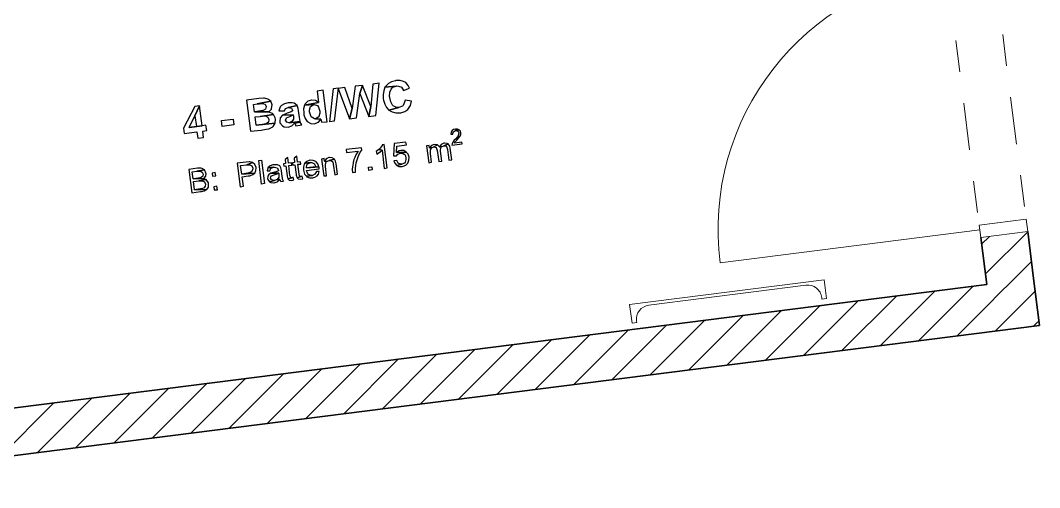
# Model space of a CAD drawing. Header units: metres. Extents: x 2713679.5 to 2713747.3, y 1226017.1 to 1226104.2.
# Drawn here: x 2713695.907 to 2713699.139, y 1226029.162 to 1226030.643 of the extents above; entities that cross this region are included whole.
import ezdxf

# ---------------------------------------------------------------- set-up
doc = ezdxf.new("R2010")
doc.units = ezdxf.units.M
doc.header["$MEASUREMENT"] = 0
doc.linetypes.add('Strichpunkt 3_1_1mm Achsen', pattern=[0.25, 0.15, -0.05, 0, -0.05])
doc.layers.add('plangrafiken', color=251, linetype='Continuous')
doc.layers.add('waende_stuetzen', color=250, linetype='Continuous')
doc.layers.add('texte', color=7, linetype='Continuous', true_color=0x000000)

msp = doc.modelspace()

# ---------------------------------------------------------------- linework, layer by layer
at = {"layer": 'plangrafiken', "color": 7, "linetype": 'Continuous', "lineweight": 13}
for p, q in [((2713698.4561, 1226029.8207), (2713697.839, 1226029.7424)), ((2713698.4636, 1226029.7611), (2713698.4561, 1226029.8207)), ((2713697.8998, 1226029.74), (2713698.3978, 1226029.8032)), ((2713697.839, 1226029.7424), (2713697.8466, 1226029.6828)), ((2713698.4481, 1226029.7642), (2713698.4488, 1226029.7593)), ((2713698.4488, 1226029.7593), (2713698.4636, 1226029.7611)), ((2713697.8466, 1226029.6828), (2713697.8615, 1226029.6847)), ((2713697.8615, 1226029.6847), (2713697.8608, 1226029.6897))]:
    msp.add_line(p, q, dxfattribs=at)
for centre, start, end in [((2713698.4035, 1226029.7585), 7.2326, 97.2326), ((2713697.9055, 1226029.6953), 97.2326, 187.2326)]:
    msp.add_arc(centre, 0.045, start, end, dxfattribs=at)
at = {"layer": 'texte'}
for points in [[(2713697.0983, 1226030.4523), (2713697.0967, 1226030.4515), (2713697.0843, 1226030.4484), (2713697.0743, 1226030.443), (2713697.0665, 1226030.4337), (2713697.0634, 1226030.4306), (2713697.0991, 1226030.4345), (2713697.1022, 1226030.4352), (2713697.1138, 1226030.4321), (2713697.1153, 1226030.4306), (2713697.1223, 1226030.4205), (2713697.1416, 1226030.4283), (2713697.137, 1226030.4368), (2713697.1293, 1226030.4453), (2713697.1223, 1226030.4492), (2713697.1114, 1226030.4523)], [(2713696.8675, 1226030.4213), (2713696.8481, 1226030.4182), (2713696.8528, 1226030.3826), (2713696.8079, 1226030.3741), (2713696.8373, 1226030.3764), (2713696.8389, 1226030.3764), (2713696.8497, 1226030.3725), (2713696.8528, 1226030.3679), (2713696.8567, 1226030.3547), (2713696.8567, 1226030.3485), (2713696.8536, 1226030.3377), (2713696.8536, 1226030.3369), (2713696.8435, 1226030.3307), (2713696.8605, 1226030.3299), (2713696.8621, 1226030.3198), (2713696.8799, 1226030.3214)], [(2713696.8884, 1226030.3214), (2713696.9, 1226030.4267), (2713696.9147, 1226030.429), (2713696.9024, 1226030.3229), (2713696.8884, 1226030.3214)], [(2713696.9357, 1226030.4298), (2713696.9147, 1226030.4267), (2713696.9511, 1226030.3307), (2713696.9589, 1226030.3632)], [(2713696.9922, 1226030.4368), (2713696.969, 1226030.4337), (2713696.9589, 1226030.3632), (2713696.9511, 1226030.3307), (2713696.9728, 1226030.3338), (2713696.9837, 1226030.4105)], [(2713696.9922, 1226030.4368), (2713696.9837, 1226030.4105), (2713697.0123, 1226030.3384), (2713697.0185, 1226030.3694)], [(2713697.0448, 1226030.4438), (2713697.0247, 1226030.4407), (2713697.0185, 1226030.3694), (2713697.0123, 1226030.3384), (2713697.034, 1226030.3415)], [(2713697.0634, 1226030.4306), (2713697.0596, 1226030.4197), (2713697.058, 1226030.4074), (2713697.058, 1226030.3942), (2713697.0588, 1226030.3903), (2713697.0627, 1226030.3772), (2713697.0681, 1226030.3671), (2713697.0758, 1226030.3586), (2713697.1076, 1226030.3663), (2713697.0998, 1226030.3663), (2713697.089, 1226030.3717), (2713697.0867, 1226030.3741), (2713697.082, 1226030.3841), (2713697.0789, 1226030.3981), (2713697.0781, 1226030.4012), (2713697.0789, 1226030.4151), (2713697.0828, 1226030.4244), (2713697.0882, 1226030.4306), (2713697.0991, 1226030.4345)], [(2713696.6638, 1226030.395), (2713696.6243, 1226030.3903), (2713696.6375, 1226030.2912), (2713696.6708, 1226030.2951), (2713696.6863, 1226030.2974), (2713696.6948, 1226030.2989), (2713696.6971, 1226030.2997), (2713696.708, 1226030.3051), (2713696.7088, 1226030.3059), (2713696.715, 1226030.3168), (2713696.6553, 1226030.3106), (2713696.6515, 1226030.3369), (2713696.6677, 1226030.3384), (2713696.7095, 1226030.3446), (2713696.7064, 1226030.3477), (2713696.6948, 1226030.3516), (2713696.6956, 1226030.3524), (2713696.6499, 1226030.3531), (2713696.6468, 1226030.3764), (2713696.6584, 1226030.3779), (2713696.701, 1226030.3864), (2713696.6925, 1226030.3934), (2713696.6817, 1226030.3965), (2713696.6778, 1226030.3965)], [(2713696.701, 1226030.3864), (2713696.6584, 1226030.3779), (2713696.6654, 1226030.3787), (2713696.6755, 1226030.3795), (2713696.6832, 1226030.3772), (2713696.6871, 1226030.3694), (2713696.6848, 1226030.3617), (2713696.677, 1226030.357), (2713696.6762, 1226030.357), (2713696.6631, 1226030.3547), (2713696.6499, 1226030.3531), (2713696.6956, 1226030.3524), (2713696.7041, 1226030.3617), (2713696.7041, 1226030.3632), (2713696.7057, 1226030.3748)], [(2713696.8311, 1226030.3903), (2713696.8303, 1226030.3903), (2713696.8187, 1226030.3864), (2713696.8102, 1226030.3779), (2713696.8079, 1226030.3741), (2713696.8528, 1226030.3826), (2713696.8427, 1226030.3888)], [(2713697.1269, 1226030.3903), (2713697.1254, 1226030.3834), (2713697.1207, 1226030.3733), (2713697.1184, 1226030.371), (2713697.1076, 1226030.3663), (2713697.0758, 1226030.3586), (2713697.0859, 1226030.3524), (2713697.0975, 1226030.3493), (2713697.1099, 1226030.3493), (2713697.1138, 1226030.3501), (2713697.1262, 1226030.3539), (2713697.1355, 1226030.3601), (2713697.1378, 1226030.3632), (2713697.144, 1226030.3733), (2713697.1471, 1226030.3864)], [(2713696.4757, 1226030.3717), (2713696.4602, 1226030.3694), (2713696.4245, 1226030.3013), (2713696.4269, 1226030.2842), (2713696.4671, 1226030.2896), (2713696.4702, 1226030.2695), (2713696.4881, 1226030.2718), (2713696.4857, 1226030.292), (2713696.4981, 1226030.2935), (2713696.4958, 1226030.3106), (2713696.4834, 1226030.309), (2713696.4424, 1226030.3036), (2713696.4609, 1226030.34)], [(2713696.4757, 1226030.3717), (2713696.4609, 1226030.34), (2713696.4656, 1226030.3067), (2713696.4424, 1226030.3036), (2713696.4834, 1226030.309)], [(2713696.756, 1226030.381), (2713696.7452, 1226030.3779), (2713696.7351, 1226030.3733), (2713696.7312, 1226030.3686), (2713696.7273, 1226030.3562), (2713696.7452, 1226030.3555), (2713696.7483, 1226030.3632), (2713696.756, 1226030.3663), (2713696.7846, 1226030.3733), (2713696.7754, 1226030.3803), (2713696.7692, 1226030.381)], [(2713696.7846, 1226030.3733), (2713696.756, 1226030.3663), (2713696.7668, 1226030.3648), (2713696.7707, 1226030.3578), (2713696.7707, 1226030.3555), (2713696.7661, 1226030.3531), (2713696.7529, 1226030.3485), (2713696.749, 1226030.347), (2713696.7382, 1226030.3423), (2713696.7723, 1226030.3431), (2713696.773, 1226030.3392), (2713696.773, 1226030.3299), (2713696.7692, 1226030.3229), (2713696.7599, 1226030.3183), (2713696.7947, 1226030.3222), (2713696.7924, 1226030.3346), (2713696.7893, 1226030.357), (2713696.7885, 1226030.3632)], [(2713696.8079, 1226030.3741), (2713696.8048, 1226030.3624), (2713696.8056, 1226030.3493), (2713696.8063, 1226030.3431), (2713696.8102, 1226030.3315), (2713696.8172, 1226030.3222), (2713696.828, 1226030.316), (2713696.8396, 1226030.3152), (2713696.8404, 1226030.3152), (2713696.852, 1226030.3198), (2713696.8528, 1226030.3206), (2713696.8605, 1226030.3299), (2713696.8435, 1226030.3307), (2713696.8396, 1226030.3307), (2713696.8296, 1226030.3369), (2713696.828, 1226030.34), (2713696.8241, 1226030.3531), (2713696.8241, 1226030.3586), (2713696.8272, 1226030.3694), (2713696.8272, 1226030.3702), (2713696.8373, 1226030.3764)], [(2713696.5469, 1226030.3067), (2713696.5446, 1226030.3253), (2713696.5818, 1226030.3299), (2713696.5841, 1226030.3113), (2713696.5469, 1226030.3067)], [(2713696.7095, 1226030.3446), (2713696.6677, 1226030.3384), (2713696.6755, 1226030.3392), (2713696.6855, 1226030.34), (2713696.6925, 1226030.3361), (2713696.6956, 1226030.3284), (2713696.694, 1226030.3198), (2713696.6871, 1226030.3152), (2713696.6863, 1226030.3144), (2713696.6739, 1226030.3129), (2713696.6553, 1226030.3106), (2713696.715, 1226030.3168), (2713696.7157, 1226030.3183), (2713696.7165, 1226030.3299), (2713696.7157, 1226030.3338)], [(2713696.7382, 1226030.3423), (2713696.7312, 1226030.3338), (2713696.7297, 1226030.3229), (2713696.7304, 1226030.3175), (2713696.7382, 1226030.3082), (2713696.7436, 1226030.3051), (2713696.756, 1226030.3044), (2713696.7676, 1226030.3082), (2713696.7676, 1226030.3082), (2713696.7769, 1226030.3168), (2713696.7947, 1226030.3206), (2713696.7947, 1226030.3222), (2713696.7599, 1226030.3183), (2713696.7521, 1226030.3206), (2713696.7483, 1226030.3268), (2713696.7513, 1226030.3338), (2713696.7614, 1226030.3384), (2713696.7723, 1226030.3431)], [(2713696.7947, 1226030.3206), (2713696.7769, 1226030.3168), (2713696.7785, 1226030.3144), (2713696.7808, 1226030.309), (2713696.7994, 1226030.3113)], [(2713697.2865, 1226030.2982), (2713697.281, 1226030.2966), (2713697.2764, 1226030.2935), (2713697.2733, 1226030.2889), (2713697.2725, 1226030.2819), (2713697.2787, 1226030.2819), (2713697.2787, 1226030.2842), (2713697.281, 1226030.2896), (2713697.2818, 1226030.2904), (2713697.2872, 1226030.2935), (2713697.2989, 1226030.2958), (2713697.2934, 1226030.2982)], [(2713697.2989, 1226030.2958), (2713697.2872, 1226030.2935), (2713697.288, 1226030.2935), (2713697.2942, 1226030.292), (2713697.295, 1226030.2912), (2713697.2973, 1226030.2858), (2713697.2973, 1226030.285), (2713697.2958, 1226030.278), (2713697.295, 1226030.2773), (2713697.2919, 1226030.2726), (2713697.2865, 1226030.2664), (2713697.2826, 1226030.2633), (2713697.2795, 1226030.2579), (2713697.2787, 1226030.2571), (2713697.2764, 1226030.2509), (2713697.2756, 1226030.2471), (2713697.3081, 1226030.2509), (2713697.3074, 1226030.2571), (2713697.2834, 1226030.254), (2713697.2857, 1226030.2571), (2713697.2865, 1226030.2587), (2713697.2919, 1226030.2641), (2713697.2965, 1226030.2695), (2713697.3004, 1226030.2742), (2713697.3004, 1226030.2749), (2713697.3035, 1226030.2804), (2713697.3035, 1226030.2866), (2713697.3027, 1226030.2912)], [(2713697.13, 1226030.2571), (2713697.0929, 1226030.2525), (2713697.0905, 1226030.213), (2713697.0998, 1226030.213), (2713697.1045, 1226030.2192), (2713697.1122, 1226030.2223), (2713697.1308, 1226030.2254), (2713697.0998, 1226030.2238), (2713697.1014, 1226030.244), (2713697.1316, 1226030.2478)], [(2713696.9891, 1226030.2385), (2713696.9403, 1226030.2331), (2713696.9419, 1226030.2238), (2713696.9782, 1226030.2285), (2713696.9759, 1226030.2254), (2713696.9713, 1226030.2169), (2713696.9674, 1226030.2076), (2713696.9651, 1226030.2014), (2713696.9628, 1226030.1921), (2713696.9612, 1226030.182), (2713696.9604, 1226030.1797), (2713696.9597, 1226030.1696), (2713696.9604, 1226030.1603), (2713696.9697, 1226030.1619), (2713696.9697, 1226030.1634), (2713696.9697, 1226030.1735), (2713696.9705, 1226030.1828), (2713696.9721, 1226030.1913), (2713696.9752, 1226030.2006), (2713696.9782, 1226030.2099), (2713696.9806, 1226030.2153), (2713696.9852, 1226030.2246), (2713696.9899, 1226030.2316)], [(2713697.0441, 1226030.2331), (2713697.0356, 1226030.2269), (2713697.0371, 1226030.2184), (2713697.0379, 1226030.2192), (2713697.0456, 1226030.2246), (2713697.0472, 1226030.2254), (2713697.0541, 1226030.2316)], [(2713697.0611, 1226030.2494), (2713697.0549, 1226030.2486), (2713697.0541, 1226030.2463), (2713697.0479, 1226030.2378), (2713697.0441, 1226030.2331), (2713697.0541, 1226030.2316), (2713697.0611, 1226030.1735), (2713697.0704, 1226030.175)], [(2713697.1138, 1226030.23), (2713697.1083, 1226030.2292), (2713697.0998, 1226030.2238), (2713697.1308, 1226030.2254), (2713697.1231, 1226030.23)], [(2713697.1308, 1226030.2254), (2713697.1122, 1226030.2223), (2713697.1161, 1226030.2223), (2713697.1246, 1226030.2192), (2713697.1269, 1226030.2161), (2713697.13, 1226030.2068), (2713697.13, 1226030.2014), (2713697.1277, 1226030.1936), (2713697.1254, 1226030.1905), (2713697.1169, 1226030.1867), (2713697.1006, 1226030.1828), (2713697.1076, 1226030.1797), (2713697.1176, 1226030.1797), (2713697.1215, 1226030.1805), (2713697.13, 1226030.1843), (2713697.1362, 1226030.1905), (2713697.1393, 1226030.1998), (2713697.1401, 1226030.2091), (2713697.1401, 1226030.2091), (2713697.137, 1226030.2184)], [(2713697.2036, 1226030.2463), (2713697.1951, 1226030.2455), (2713697.2021, 1226030.1913), (2713697.2113, 1226030.1928), (2713697.2075, 1226030.2207), (2713697.2075, 1226030.223), (2713697.2075, 1226030.2316), (2713697.2113, 1226030.2385), (2713697.2044, 1226030.2385)], [(2713697.2191, 1226030.2494), (2713697.2191, 1226030.2494), (2713697.2106, 1226030.2463), (2713697.2044, 1226030.2385), (2713697.2113, 1226030.2385), (2713697.2183, 1226030.2416), (2713697.2299, 1226030.2486), (2713697.2292, 1226030.2486)], [(2713697.2299, 1226030.2486), (2713697.2183, 1226030.2416), (2713697.2261, 1226030.2393), (2713697.2261, 1226030.2393), (2713697.2292, 1226030.2308), (2713697.2338, 1226030.1952), (2713697.2431, 1226030.1967), (2713697.2392, 1226030.2277), (2713697.2392, 1226030.2323), (2713697.2415, 1226030.2409), (2713697.2423, 1226030.2416), (2713697.2361, 1226030.2424)], [(2713697.2516, 1226030.2533), (2713697.2501, 1226030.2533), (2713697.2415, 1226030.2494), (2713697.2361, 1226030.2424), (2713697.2423, 1226030.2416), (2713697.2501, 1226030.2455), (2713697.264, 1226030.2509), (2713697.2609, 1226030.2525)], [(2713697.264, 1226030.2509), (2713697.2501, 1226030.2455), (2713697.2563, 1226030.2447), (2713697.2594, 1226030.2409), (2713697.2617, 1226030.2331), (2713697.2656, 1226030.1998), (2713697.2748, 1226030.2006), (2713697.2702, 1226030.2378), (2713697.2687, 1226030.244)], [(2713696.6228, 1226030.1936), (2713696.5949, 1226030.1897), (2713696.6042, 1226030.1154), (2713696.6143, 1226030.117), (2713696.6104, 1226030.1472), (2713696.6298, 1226030.1495), (2713696.6352, 1226030.1503), (2713696.6445, 1226030.1541), (2713696.6507, 1226030.1588), (2713696.6096, 1226030.1557), (2713696.6058, 1226030.1828), (2713696.6251, 1226030.1851), (2713696.6437, 1226030.1921), (2713696.6437, 1226030.1921), (2713696.6344, 1226030.1944), (2713696.6329, 1226030.1944)], [(2713696.6437, 1226030.1921), (2713696.6251, 1226030.1851), (2713696.6344, 1226030.1851), (2713696.6414, 1226030.182), (2713696.6445, 1226030.1743), (2713696.6445, 1226030.1719), (2713696.6414, 1226030.1634), (2713696.6383, 1226030.1611), (2713696.6282, 1226030.158), (2713696.6096, 1226030.1557), (2713696.6507, 1226030.1588), (2713696.6538, 1226030.1665), (2713696.6545, 1226030.1758), (2713696.6545, 1226030.1766), (2713696.6507, 1226030.1859)], [(2713696.6724, 1226030.1239), (2713696.6631, 1226030.199), (2713696.6724, 1226030.1998), (2713696.6817, 1226030.1255), (2713696.6724, 1226030.1239)], [(2713696.7552, 1226030.2083), (2713696.7467, 1226030.2021), (2713696.7483, 1226030.189), (2713696.7413, 1226030.1882), (2713696.7428, 1226030.1805), (2713696.749, 1226030.1812), (2713696.7529, 1226030.1503), (2713696.7537, 1226030.1487), (2713696.7552, 1226030.1402), (2713696.7684, 1226030.1441), (2713696.7653, 1226030.1448), (2713696.7637, 1226030.1464), (2713696.7622, 1226030.151), (2713696.7583, 1226030.1828), (2713696.7676, 1226030.1836), (2713696.7668, 1226030.1913), (2713696.7575, 1226030.1897)], [(2713696.7839, 1226030.2122), (2713696.7754, 1226030.206), (2713696.7769, 1226030.1921), (2713696.7707, 1226030.1913), (2713696.7715, 1226030.1843), (2713696.7777, 1226030.1851), (2713696.7823, 1226030.1541), (2713696.7823, 1226030.1526), (2713696.7846, 1226030.1433), (2713696.797, 1226030.1479), (2713696.7939, 1226030.1487), (2713696.7924, 1226030.1503), (2713696.7908, 1226030.1549), (2713696.787, 1226030.1867), (2713696.7963, 1226030.1874), (2713696.7955, 1226030.1944), (2713696.7862, 1226030.1936)], [(2713696.8094, 1226030.1897), (2713696.8071, 1226030.1867), (2713696.8048, 1226030.1781), (2713696.8048, 1226030.1681), (2713696.8056, 1226030.1642), (2713696.8087, 1226030.1549), (2713696.8141, 1226030.1487), (2713696.8334, 1226030.151), (2713696.8296, 1226030.151), (2713696.821, 1226030.1541), (2713696.8179, 1226030.158), (2713696.8141, 1226030.1673), (2713696.8543, 1226030.1727), (2713696.8543, 1226030.175), (2713696.8536, 1226030.1789), (2713696.8141, 1226030.175), (2713696.8141, 1226030.1781), (2713696.8172, 1226030.1867), (2713696.8187, 1226030.1882), (2713696.8272, 1226030.1921)], [(2713696.8265, 1226030.1998), (2713696.8249, 1226030.1998), (2713696.8156, 1226030.1959), (2713696.8094, 1226030.1897), (2713696.8272, 1226030.1921), (2713696.8311, 1226030.1921), (2713696.8396, 1226030.1882), (2713696.8404, 1226030.1874), (2713696.8443, 1226030.1789), (2713696.8141, 1226030.175), (2713696.8536, 1226030.1789), (2713696.8505, 1226030.1882), (2713696.8451, 1226030.1944), (2713696.8443, 1226030.1952), (2713696.8358, 1226030.199)], [(2713696.8706, 1226030.2045), (2713696.8621, 1226030.2029), (2713696.8691, 1226030.1495), (2713696.8784, 1226030.1503), (2713696.8745, 1226030.1797), (2713696.8745, 1226030.1867), (2713696.8768, 1226030.1944), (2713696.8776, 1226030.1952), (2713696.8714, 1226030.1967)], [(2713696.8876, 1226030.2076), (2713696.8853, 1226030.2076), (2713696.8768, 1226030.2037), (2713696.8714, 1226030.1967), (2713696.8776, 1226030.1952), (2713696.8861, 1226030.199), (2713696.9031, 1226030.2029), (2713696.8962, 1226030.2068)], [(2713696.9031, 1226030.2029), (2713696.8861, 1226030.199), (2713696.8931, 1226030.1983), (2713696.8977, 1226030.1944), (2713696.8993, 1226030.1867), (2713696.9039, 1226030.1534), (2713696.9124, 1226030.1549), (2713696.9086, 1226030.1882), (2713696.907, 1226030.1967)], [(2713697.1006, 1226030.199), (2713697.0913, 1226030.1975), (2713697.0944, 1226030.1897), (2713697.1006, 1226030.1828), (2713697.1169, 1226030.1867), (2713697.1161, 1226030.1867), (2713697.1068, 1226030.189), (2713697.1053, 1226030.1905)], [(2713696.4695, 1226030.1743), (2713696.4416, 1226030.1704), (2713696.4509, 1226030.096), (2713696.4788, 1226030.0999), (2713696.4819, 1226030.0999), (2713696.4911, 1226030.1022), (2713696.4989, 1226030.1069), (2713696.4594, 1226030.1061), (2713696.4563, 1226030.1317), (2713696.4733, 1226030.134), (2713696.4966, 1226030.1379), (2713696.4881, 1226030.141), (2713696.4888, 1226030.1417), (2713696.4555, 1226030.1402), (2713696.4524, 1226030.1626), (2713696.4671, 1226030.165), (2713696.4911, 1226030.1688), (2713696.4834, 1226030.1735), (2713696.4795, 1226030.1743)], [(2713696.4911, 1226030.1688), (2713696.4671, 1226030.165), (2713696.4695, 1226030.165), (2713696.4788, 1226030.165), (2713696.4842, 1226030.1619), (2713696.4865, 1226030.1557), (2713696.4857, 1226030.1487), (2713696.4803, 1226030.1448), (2713696.471, 1226030.1425), (2713696.4555, 1226030.1402), (2713696.4888, 1226030.1417), (2713696.495, 1226030.1487), (2713696.4966, 1226030.158), (2713696.4958, 1226030.1588), (2713696.4919, 1226030.1673)], [(2713696.5252, 1226030.1603), (2713696.5152, 1226030.1588), (2713696.5167, 1226030.1487), (2713696.5268, 1226030.1503)], [(2713696.6917, 1226030.175), (2713696.6917, 1226030.175), (2713696.6894, 1226030.1657), (2713696.6987, 1226030.1657), (2713696.7018, 1226030.1743), (2713696.7018, 1226030.1743), (2713696.7111, 1226030.1774)], [(2713696.7111, 1226030.1851), (2713696.708, 1226030.1851), (2713696.6995, 1226030.182), (2713696.6995, 1226030.182), (2713696.6917, 1226030.175), (2713696.7111, 1226030.1774), (2713696.7134, 1226030.1774), (2713696.7219, 1226030.1758), (2713696.7258, 1226030.1681), (2713696.7258, 1226030.1657), (2713696.7204, 1226030.1634), (2713696.7095, 1226030.1603), (2713696.7018, 1226030.158), (2713696.7266, 1226030.1588), (2713696.7273, 1226030.1557), (2713696.7266, 1226030.1456), (2713696.7211, 1226030.1386), (2713696.7211, 1226030.1386), (2713696.7297, 1226030.1386), (2713696.7328, 1226030.1317), (2713696.7421, 1226030.1332), (2713696.739, 1226030.1394), (2713696.7382, 1226030.1433), (2713696.7366, 1226030.1557), (2713696.7351, 1226030.1673), (2713696.7335, 1226030.1758), (2713696.7297, 1226030.182), (2713696.7227, 1226030.1851), (2713696.7211, 1226030.1851)], [(2713696.8458, 1226030.1642), (2713696.8458, 1226030.1634), (2713696.8412, 1226030.1549), (2713696.8334, 1226030.151), (2713696.8141, 1226030.1487), (2713696.8156, 1226030.1472), (2713696.8241, 1226030.1441), (2713696.8342, 1226030.1433), (2713696.8412, 1226030.1456), (2713696.8489, 1226030.1503), (2713696.8528, 1226030.1549), (2713696.8551, 1226030.1642)], [(2713697.0123, 1226030.1673), (2713697.0108, 1226030.1774), (2713697.0216, 1226030.1789), (2713697.0224, 1226030.1688), (2713697.0123, 1226030.1673)], [(2713696.4966, 1226030.1379), (2713696.4733, 1226030.134), (2713696.4749, 1226030.134), (2713696.4842, 1226030.134), (2713696.4911, 1226030.1309), (2713696.4942, 1226030.1239), (2713696.4935, 1226030.117), (2713696.4904, 1226030.1123), (2713696.485, 1226030.11), (2713696.478, 1226030.1084), (2713696.4594, 1226030.1061), (2713696.4989, 1226030.1069), (2713696.5035, 1226030.1146), (2713696.5035, 1226030.1154), (2713696.5043, 1226030.1247), (2713696.5035, 1226030.1278), (2713696.4989, 1226030.1355)], [(2713696.7018, 1226030.158), (2713696.6956, 1226030.1541), (2713696.6917, 1226030.1487), (2713696.6909, 1226030.141), (2713696.6917, 1226030.1379), (2713696.6971, 1226030.1309), (2713696.7126, 1226030.1355), (2713696.7041, 1226030.1371), (2713696.7002, 1226030.1425), (2713696.701, 1226030.1472), (2713696.7041, 1226030.1503), (2713696.7119, 1226030.1534), (2713696.7188, 1226030.1557), (2713696.7266, 1226030.1588)], [(2713696.7211, 1226030.1386), (2713696.7126, 1226030.1355), (2713696.6971, 1226030.1309), (2713696.701, 1226030.1286), (2713696.7111, 1226030.1278), (2713696.7119, 1226030.1278), (2713696.7211, 1226030.1309), (2713696.7227, 1226030.1317), (2713696.7297, 1226030.1386)], [(2713696.7723, 1226030.1456), (2713696.7684, 1226030.1441), (2713696.7552, 1226030.1402), (2713696.7599, 1226030.1363), (2713696.7676, 1226030.1355), (2713696.7746, 1226030.1371)], [(2713696.8009, 1226030.1487), (2713696.797, 1226030.1479), (2713696.7846, 1226030.1433), (2713696.7885, 1226030.1402), (2713696.797, 1226030.1394), (2713696.8032, 1226030.141)], [(2713696.5306, 1226030.117), (2713696.5206, 1226030.1154), (2713696.5221, 1226030.1053), (2713696.5322, 1226030.1061)]]:
    msp.add_lwpolyline(points, close=True, dxfattribs=at)
at = {"layer": 'waende_stuetzen', "color": 7, "linetype": 'Strichpunkt 3_1_1mm Achsen', "lineweight": 13}
for p, q in [((2713698.9902, 1226030.8461), (2713699.101, 1226029.9731)), ((2713698.8414, 1226030.8272), (2713698.9522, 1226029.9542))]:
    msp.add_line(p, q, dxfattribs=at)
at = {"layer": 'waende_stuetzen', "color": 7, "linetype": 'Continuous', "lineweight": 13}
for p, q in [((2713698.9472, 1226029.9939), (2713699.096, 1226030.0128)), ((2713699.096, 1226030.0128), (2713699.101, 1226029.9731)), ((2713698.9491, 1226029.979), (2713698.1257, 1226029.8745)), ((2713698.9522, 1226029.9542), (2713698.9472, 1226029.9939)), ((2713699.101, 1226029.9731), (2713698.9522, 1226029.9542))]:
    msp.add_line(p, q, dxfattribs=at)
at = {"layer": 'waende_stuetzen', "color": 18, "linetype": 'Continuous', "lineweight": 0, "true_color": 0x000000}
for p, q in [((2713698.9669, 1226029.8389), (2713699.101, 1226029.973)), ((2713698.9549, 1226029.933), (2713698.9796, 1226029.9577)), ((2713699.0494, 1226029.8153), (2713699.113, 1226029.8789)), ((2713699.0096, 1226029.7756), (2713699.0494, 1226029.8153)), ((2713698.6332, 1226029.6113), (2713698.8064, 1226029.7845)), ((2713698.7547, 1226029.6267), (2713698.9279, 1226029.7999)), ((2713698.9788, 1226029.7447), (2713699.0096, 1226029.7756)), ((2713699.0694, 1226029.7293), (2713699.1249, 1226029.7848)), ((2713698.3903, 1226029.5805), (2713698.5634, 1226029.7536)), ((2713698.5117, 1226029.5959), (2713698.6849, 1226029.7691)), ((2713698.8762, 1226029.6421), (2713698.9788, 1226029.7447)), ((2713698.0258, 1226029.5342), (2713698.199, 1226029.7074)), ((2713698.1473, 1226029.5496), (2713698.3205, 1226029.7228)), ((2713698.2688, 1226029.565), (2713698.442, 1226029.7382)), ((2713698.9977, 1226029.6576), (2713699.0694, 1226029.7293)), ((2713697.7828, 1226029.5034), (2713697.956, 1226029.6766)), ((2713697.9043, 1226029.5188), (2713698.0775, 1226029.692)), ((2713699.1192, 1226029.673), (2713699.1291, 1226029.6829)), ((2713699.1291, 1226029.6829), (2713699.1369, 1226029.6907)), ((2713697.5399, 1226029.4725), (2713697.7131, 1226029.6457)), ((2713697.6614, 1226029.488), (2713697.8345, 1226029.6611)), ((2713697.2969, 1226029.4417), (2713697.4701, 1226029.6149)), ((2713697.4184, 1226029.4571), (2713697.5916, 1226029.6303)), ((2713697.054, 1226029.4109), (2713697.2271, 1226029.5841)), ((2713697.1754, 1226029.4263), (2713697.3486, 1226029.5995)), ((2713696.811, 1226029.38), (2713696.9842, 1226029.5532)), ((2713696.9325, 1226029.3955), (2713697.1056, 1226029.5686)), ((2713696.568, 1226029.3492), (2713696.7412, 1226029.5224)), ((2713696.6895, 1226029.3646), (2713696.8627, 1226029.5378)), ((2713696.3251, 1226029.3184), (2713696.4982, 1226029.4916)), ((2713696.4465, 1226029.3338), (2713696.6197, 1226029.507)), ((2713696.0821, 1226029.2875), (2713696.2553, 1226029.4607)), ((2713696.2036, 1226029.303), (2713696.3767, 1226029.4761)), ((2713695.8391, 1226029.2567), (2713696.0123, 1226029.4299)), ((2713695.9606, 1226029.2721), (2713696.1338, 1226029.4453))]:
    msp.add_line(p, q, dxfattribs=at)
at = {"layer": 'waende_stuetzen', "color": 7, "linetype": 'Continuous', "lineweight": 35}
for p, q in [((2713699.1199, 1226029.8243), (2713699.101, 1226029.9731)), ((2713698.9522, 1226029.9542), (2713698.9711, 1226029.8054)), ((2713698.9711, 1226029.8054), (2713695.0724, 1226029.3106)), ((2713699.1388, 1226029.6755), (2713699.1199, 1226029.8243)), ((2713695.0913, 1226029.1618), (2713699.1388, 1226029.6755))]:
    msp.add_line(p, q, dxfattribs=at)
at = {"layer": 'waende_stuetzen', "color": 7, "linetype": 'Continuous', "lineweight": 13}
msp.add_arc((2713698.9491, 1226029.979), 0.83, 97.2326, 187.2326, dxfattribs=at)

doc.saveas('drawing.dxf')
